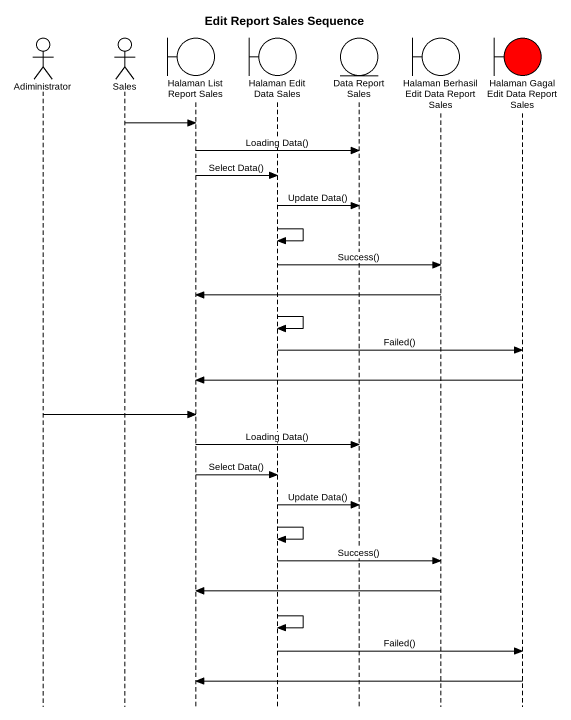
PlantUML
@startuml
title Edit Report Sales Sequence
hide footbox
actor Adiministrator
actor Sales
boundary "Halaman List Report Sales" as Halaman_List_Report_Sales
boundary "Halaman Edit Data Sales" as Halaman_Edit_Data_Sales
entity "Data Report Sales" as Data_Report_Sales
boundary "Halaman Berhasil Edit Data Report Sales" as Halaman_Berhasil_Edit_Data
boundary "Halaman Gagal Edit Data Report Sales" as Halaman_Gagal_Edit_Data #FF0000

Sales -> Halaman_List_Report_Sales
Halaman_List_Report_Sales -> Data_Report_Sales : Loading Data()
Halaman_List_Report_Sales -> Halaman_Edit_Data_Sales : Select Data()
Halaman_Edit_Data_Sales -> Data_Report_Sales : Update Data()
Halaman_Edit_Data_Sales -> Halaman_Edit_Data_Sales
Halaman_Edit_Data_Sales -> Halaman_Berhasil_Edit_Data : Success()
Halaman_Berhasil_Edit_Data -> Halaman_List_Report_Sales
Halaman_Edit_Data_Sales -> Halaman_Edit_Data_Sales
Halaman_Edit_Data_Sales -> Halaman_Gagal_Edit_Data : Failed()
Halaman_Gagal_Edit_Data -> Halaman_List_Report_Sales
Adiministrator -> Halaman_List_Report_Sales
Halaman_List_Report_Sales -> Data_Report_Sales : Loading Data()
Halaman_List_Report_Sales -> Halaman_Edit_Data_Sales : Select Data()
Halaman_Edit_Data_Sales -> Data_Report_Sales : Update Data()
Halaman_Edit_Data_Sales -> Halaman_Edit_Data_Sales
Halaman_Edit_Data_Sales -> Halaman_Berhasil_Edit_Data : Success()
Halaman_Berhasil_Edit_Data -> Halaman_List_Report_Sales
Halaman_Edit_Data_Sales -> Halaman_Edit_Data_Sales
Halaman_Edit_Data_Sales -> Halaman_Gagal_Edit_Data : Failed()
Halaman_Gagal_Edit_Data -> Halaman_List_Report_Sales
@enduml
